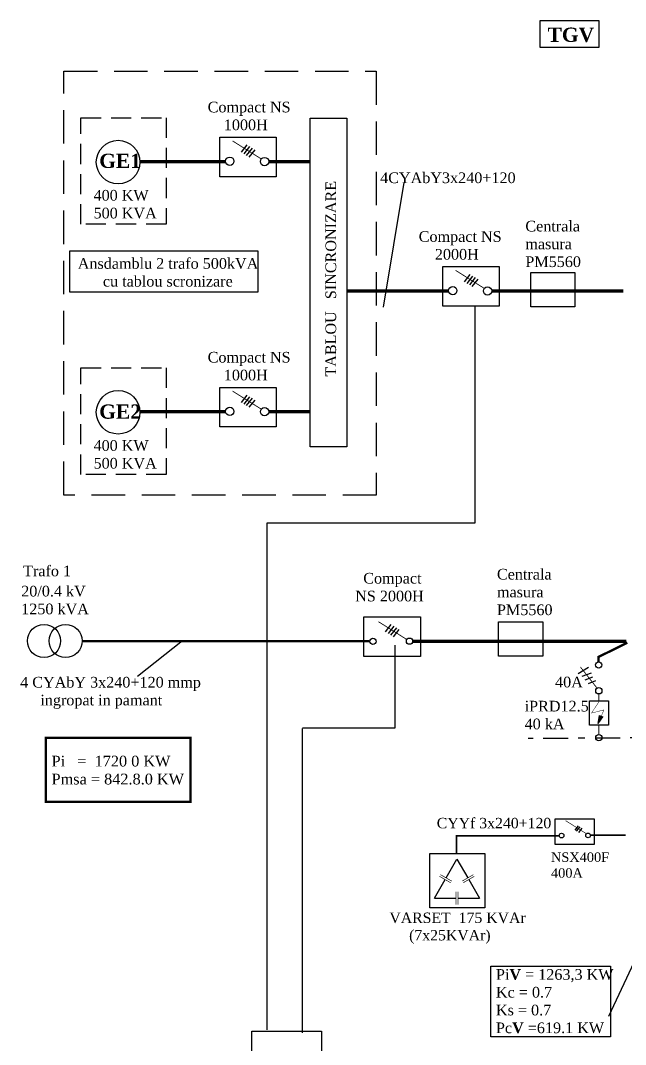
# Model space of a CAD drawing. Extents: x -12085 to 47, y -14993 to 123352.
# Drawn here: x -11977.89 to -11965.14, y -14936.96 to -14915.38 of the extents above; entities that cross this region are included whole.
import ezdxf

# ---------------------------------------------------------------- set-up
doc = ezdxf.new("R2010")
doc.units = 0
doc.header["$MEASUREMENT"] = 0
doc.linetypes.add('DASHED', pattern=[0.211667, 0.141111, -0.070556])
doc.linetypes.add('DOUBLE_DASHED', pattern=[1.093611, 0.529167, -0.211667, 0.141111, -0.211667])
doc.layers.add('Circuite', color=7, linetype='CONTINUOUS', lineweight=25)
doc.layers.add('ELECTRICAL', color=7, linetype='CONTINUOUS')
doc.layers.add('Texte', color=7, linetype='CONTINUOUS')

msp = doc.modelspace()

# ---------------------------------------------------------------- hatches: boundary and pattern name
at = {"layer": 'Circuite', "linetype": 'Continuous'}
h = msp.add_hatch(color=256, dxfattribs=at)
h.paths.add_polyline_path([(-11965.652, -14930.044), (-11965.685, -14930.03), (-11965.713, -14930.19)])
h.paths.add_polyline_path([(-11965.616, -14930.058), (-11965.652, -14930.044), (-11965.713, -14930.19), (-11965.715, -14930.198)])

# ---------------------------------------------------------------- linework, layer by layer
at = {"layer": 'Circuite', "linetype": 'Continuous', "ltscale": 5}
for p, q in [((-11969.81, -14918.793), (-11970.244, -14921.421)), ((-11968.308, -14925.967), (-11968.308, -14921.397)), ((-11972.688, -14936.657), (-11972.688, -14925.967)), ((-11972.688, -14925.967), (-11968.308, -14925.967)), ((-11974.471, -14928.456), (-11975.421, -14929.208)), ((-11969.992, -14930.285), (-11969.992, -14928.542)), ((-11971.947, -14930.285), (-11969.992, -14930.285)), ((-11971.947, -14936.714), (-11971.947, -14930.301))]:
    msp.add_line(p, q, dxfattribs=at)
at = {"layer": 'Circuite', "linetype": 'Continuous'}
for p, q in [((-11965.715, -14930.199), (-11965.685, -14930.03)), ((-11965.715, -14930.199), (-11965.616, -14930.058)), ((-11965.685, -14930.03), (-11965.616, -14930.058)), ((-11968.919, -14933.451), (-11968.691, -14933.056)), ((-11968.691, -14933.056), (-11968.463, -14933.451)), ((-11969.167, -14933.881), (-11968.94, -14933.486)), ((-11968.443, -14933.486), (-11968.215, -14933.881)), ((-11969.167, -14933.881), (-11968.712, -14933.881)), ((-11968.671, -14933.881), (-11968.215, -14933.881))]:
    msp.add_line(p, q, dxfattribs=at)
at = {"layer": 'Circuite', "linetype": 'DOUBLE_DASHED'}
for p, q in [((-11966.202, -14932.448), (-11966.127, -14932.355)), ((-11966.17, -14932.467), (-11966.095, -14932.374)), ((-11966.125, -14932.497), (-11966.051, -14932.404))]:
    msp.add_line(p, q, dxfattribs=at)
at = {"layer": 'Circuite', "color": 1, "linetype": 'Continuous', "ltscale": 5}
for points in [[(-11966.941, -14915.377), (-11965.704, -14915.377), (-11965.704, -14915.947), (-11966.941, -14915.947)], [(-11976.844, -14920.232), (-11972.888, -14920.232), (-11972.888, -14921.104), (-11976.844, -14921.104)]]:
    msp.add_lwpolyline(points, close=True, dxfattribs=at)
at = {"layer": 'Circuite', "linetype": 'DASHED', "ltscale": 5}
msp.add_lwpolyline([(-11976.972, -14916.447), (-11970.392, -14916.447), (-11970.392, -14925.381), (-11976.972, -14925.381)], close=True, dxfattribs=at)
at = {"layer": 'Circuite', "linetype": 'Continuous', "ltscale": 5}
for points in [[(-11971.78, -14924.364), (-11971.78, -14917.436), (-11971.013, -14917.436), (-11971.013, -14924.364)], [(-11967.138, -14920.692), (-11966.208, -14920.692), (-11966.208, -14921.412), (-11967.138, -14921.412)], [(-11967.814, -14928.055), (-11966.884, -14928.055), (-11966.884, -14928.775), (-11967.814, -14928.775)], [(-11973.011, -14936.685), (-11971.542, -14936.685), (-11971.542, -14938.577), (-11973.011, -14938.577)]]:
    msp.add_lwpolyline(points, close=True, dxfattribs=at)
at = {"layer": 'Circuite', "linetype": 'Continuous', "ltscale": 5, "const_width": 0.05, "flags": 128}
for points in [[(-11970.531, -14928.46), (-11976.6, -14928.46)], [(-11965.706, -14928.894), (-11965.706, -14928.792), (-11965.101, -14928.493)]]:
    msp.add_lwpolyline(points, dxfattribs=at)
at = {"layer": 'Circuite', "linetype": 'Continuous', "flags": 128}
for points, const_width in [([(-11965.702, -14929.573), (-11965.702, -14929.714)], 0.018), ([(-11965.698, -14929.736), (-11965.855, -14929.976), (-11965.596, -14929.911), (-11965.716, -14930.198), (-11965.716, -14930.198)], 0.009), ([(-11965.702, -14930.233), (-11965.702, -14930.432)], 0.018), ([(-11965.949, -14932.529), (-11966.401, -14932.245)], 0.0136), ([(-11966.538, -14932.562), (-11968.702, -14932.562), (-11968.702, -14932.948)], 0.034), ([(-11966.552, -14932.563), (-11966.538, -14932.562)], 0.034), ([(-11965.136, -14932.552), (-11965.878, -14932.552)], 0.034), ([(-11968.94, -14933.486), (-11969.058, -14933.418), (-11968.822, -14933.554)], 0.0136), ([(-11968.919, -14933.451), (-11969.037, -14933.383), (-11968.802, -14933.519)], 0.0136), ([(-11968.991, -14933.457), (-11968.889, -14933.516)], 0.00681), ([(-11968.971, -14933.421), (-11968.868, -14933.48)], 0.00681), ([(-11968.463, -14933.451), (-11968.345, -14933.383), (-11968.581, -14933.519)], 0.0136), ([(-11968.442, -14933.486), (-11968.324, -14933.418), (-11968.56, -14933.554)], 0.0136), ([(-11968.412, -14933.421), (-11968.514, -14933.48)], 0.00681), ([(-11968.391, -14933.457), (-11968.493, -14933.516)], 0.00681), ([(-11968.712, -14933.881), (-11968.712, -14933.745), (-11968.712, -14934.017)], 0.0136), ([(-11968.671, -14933.881), (-11968.671, -14933.745), (-11968.671, -14934.017)], 0.0136), ([(-11968.712, -14933.822), (-11968.712, -14933.94)], 0.00681), ([(-11968.671, -14933.822), (-11968.671, -14933.94)], 0.00681)]:
    msp.add_lwpolyline(points, dxfattribs=dict(at, const_width=const_width))
at = {"layer": 'Circuite', "linetype": 'Continuous'}
for points in [[(-11965.901, -14929.716), (-11965.499, -14929.716), (-11965.499, -14930.235), (-11965.901, -14930.235)], [(-11966.627, -14932.743), (-11965.792, -14932.743), (-11965.792, -14932.211), (-11966.627, -14932.211)], [(-11969.263, -14932.939), (-11968.104, -14932.939), (-11968.104, -14934.079), (-11969.263, -14934.079)]]:
    msp.add_lwpolyline(points, close=True, dxfattribs=at)
at = {"layer": 'Circuite', "linetype": 'Continuous', "ltscale": 5}
for centre in [(-11977.39, -14928.457), (-11976.935, -14928.457)]:
    msp.add_circle(centre, 0.349, dxfattribs=at)
at = {"layer": 'Circuite', "linetype": 'Continuous'}
for centre, radius in [((-11965.705, -14928.963), 0.0662), ((-11965.702, -14929.507), 0.0662), ((-11965.702, -14930.495), 0.0662), ((-11966.488, -14932.558), 0.05), ((-11965.929, -14932.556), 0.05)]:
    msp.add_circle(centre, radius, dxfattribs=at)
at = {"layer": 'ELECTRICAL', "linetype": 'DOUBLE_DASHED'}
for p, q in [((-11973.231, -14918.154), (-11973.108, -14918)), ((-11973.174, -14918.189), (-11973.051, -14918.035)), ((-11973.121, -14918.221), (-11972.998, -14918.067)), ((-11973.066, -14918.257), (-11972.943, -14918.103)), ((-11968.533, -14920.883), (-11968.41, -14920.729)), ((-11968.476, -14920.918), (-11968.353, -14920.764)), ((-11968.423, -14920.95), (-11968.3, -14920.796)), ((-11968.368, -14920.986), (-11968.245, -14920.832)), ((-11973.231, -14923.428), (-11973.108, -14923.274)), ((-11973.174, -14923.463), (-11973.051, -14923.309)), ((-11973.121, -14923.495), (-11972.998, -14923.341)), ((-11973.066, -14923.531), (-11972.943, -14923.377)), ((-11970.198, -14928.267), (-11970.074, -14928.113)), ((-11970.136, -14928.3), (-11970.012, -14928.147)), ((-11970.083, -14928.332), (-11969.96, -14928.179)), ((-11970.028, -14928.368), (-11969.905, -14928.214)), ((-11964.16, -14930.495), (-11967.194, -14930.516))]:
    msp.add_line(p, q, dxfattribs=at)
at = {"layer": 'ELECTRICAL', "linetype": 'Continuous'}
for p, q in [((-11973.563, -14918.353), (-11973.563, -14918.353)), ((-11968.865, -14921.082), (-11968.865, -14921.082)), ((-11973.563, -14923.626), (-11973.563, -14923.626)), ((-11970.525, -14928.464), (-11970.525, -14928.464)), ((-11966.137, -14929.14), (-11965.919, -14929.011)), ((-11966.054, -14929.202), (-11965.857, -14929.126)), ((-11965.99, -14929.273), (-11965.829, -14929.213)), ((-11965.923, -14929.35), (-11965.762, -14929.29))]:
    msp.add_line(p, q, dxfattribs=at)
at = {"layer": 'ELECTRICAL', "color": 1, "linetype": 'Continuous'}
msp.add_line((-11965.493, -14936.364), (-11964.847, -14934.99), dxfattribs=at)
at = {"layer": 'ELECTRICAL', "linetype": 'DASHED', "ltscale": 3}
for points in [[(-11976.611, -14917.426), (-11974.815, -14917.426), (-11974.815, -14919.673), (-11976.611, -14919.673)], [(-11976.611, -14922.7), (-11974.815, -14922.7), (-11974.815, -14924.946), (-11976.611, -14924.946)]]:
    msp.add_lwpolyline(points, close=True, dxfattribs=at)
at = {"layer": 'ELECTRICAL', "linetype": 'Continuous'}
for points in [[(-11973.689, -14917.838), (-11972.499, -14917.838), (-11972.499, -14918.673), (-11973.689, -14918.673)], [(-11968.991, -14920.566), (-11967.801, -14920.566), (-11967.801, -14921.401), (-11968.991, -14921.401)], [(-11973.689, -14923.111), (-11972.499, -14923.111), (-11972.499, -14923.946), (-11973.689, -14923.946)], [(-11970.651, -14927.949), (-11969.461, -14927.949), (-11969.461, -14928.784), (-11970.651, -14928.784)]]:
    msp.add_lwpolyline(points, close=True, dxfattribs=at)
at = {"layer": 'ELECTRICAL', "linetype": 'Continuous', "flags": 128}
for points, const_width in [([(-11972.82, -14918.291), (-11973.418, -14917.915)], 0.018), ([(-11975.378, -14918.352), (-11973.563, -14918.352)], 0.07), ([(-11972.656, -14918.352), (-11971.804, -14918.352)], 0.07), ([(-11968.122, -14921.02), (-11968.72, -14920.644)], 0.018), ([(-11971.007, -14921.081), (-11968.865, -14921.081)], 0.07), ([(-11967.958, -14921.081), (-11965.184, -14921.081)], 0.07), ([(-11972.82, -14923.565), (-11973.418, -14923.189)], 0.018), ([(-11975.378, -14923.626), (-11973.563, -14923.626)], 0.07), ([(-11972.656, -14923.626), (-11971.776, -14923.626)], 0.07), ([(-11969.747, -14928.426), (-11970.345, -14928.05)], 0.018), ([(-11969.63, -14928.463), (-11965.12, -14928.463)], 0.07), ([(-11965.74, -14929.451), (-11966.09, -14929.005)], 0.018)]:
    msp.add_lwpolyline(points, dxfattribs=dict(at, const_width=const_width))
at = {"layer": 'ELECTRICAL', "color": 1, "linetype": 'Continuous', "const_width": 0.05}
msp.add_lwpolyline([(-11977.354, -14930.498), (-11974.306, -14930.498), (-11974.306, -14931.85), (-11977.354, -14931.85)], close=True, dxfattribs=at)
at = {"layer": 'ELECTRICAL', "linetype": 'Continuous', "flags": 128}
msp.add_lwpolyline([(-11977.354, -14930.498), (-11974.306, -14930.498), (-11974.306, -14931.85), (-11977.354, -14931.85), (-11977.354, -14930.498)], dxfattribs=at)
at = {"layer": 'ELECTRICAL', "color": 1, "linetype": 'Continuous'}
msp.add_lwpolyline([(-11967.979, -14935.311), (-11965.453, -14935.311), (-11965.453, -14936.799), (-11967.979, -14936.799)], close=True, dxfattribs=at)
at = {"layer": 'ELECTRICAL', "linetype": 'Continuous'}
for centre, radius in [((-11975.828, -14918.363), 0.46), ((-11973.477, -14918.343), 0.0874), ((-11972.744, -14918.35), 0.0874), ((-11968.779, -14921.072), 0.0874), ((-11968.046, -14921.079), 0.0874), ((-11975.828, -14923.636), 0.46), ((-11973.477, -14923.617), 0.0874), ((-11972.744, -14923.624), 0.0874), ((-11970.46, -14928.464), 0.0662), ((-11969.691, -14928.461), 0.0662)]:
    msp.add_circle(centre, radius, dxfattribs=at)
at = {"layer": 'Texte', "linetype": 'Continuous'}
for p, q in [((-11967.137, -14921.409), (-11966.206, -14921.409)), ((-11967.814, -14928.772), (-11966.883, -14928.772))]:
    msp.add_line(p, q, dxfattribs=at)

# ---------------------------------------------------------------- texts
at = {"layer": 'Circuite', "linetype": 'Continuous', "attachment_point": 1}
for s, insert, char_height, width in [('{\\fTimes New Roman|b0|i0|c0|p18;40A}', (-11966.624, -14929.21), 0.22501, 0.72545), ('{\\fTimes New Roman|b0|i0|c0|p18;iPRD12.5\\P40 kA}', (-11967.265, -14929.718), 0.22501, 2.00758), ('{\\fTimes New Roman|b0|i0|c0|p18;NSX400F\\P400A}', (-11966.71, -14932.914), 0.2, 1.74668), ('{\\fTimes New Roman|b0|i0|c0|p18;VARSET  175 KVAr\\P     (7x25KVAr)}', (-11970.114, -14934.182), 0.22, 2.83991)]:
    msp.add_mtext(s, dxfattribs=dict(at, insert=insert, char_height=char_height, width=width))
at = {"layer": 'Circuite', "linetype": 'DOUBLE_DASHED', "insert": (-11969.116, -14932.186), "char_height": 0.22, "width": 3.78875, "attachment_point": 1}
msp.add_mtext('{\\fTimes New Roman|b0|i0|c0|p18;CYYf 3x240+120}', dxfattribs=at)
at = {"layer": 'ELECTRICAL', "linetype": 'Continuous', "attachment_point": 1}
for s, insert, char_height, width in [('{\\fTimes New Roman|b1|i0|c0|p18;\\C1;TGV}', (-11966.783, -14915.527), 0.3, 6.40415), ('{\\fTimes New Roman|b1|i0|c0|p18;GE1}', (-11976.227, -14918.185), 0.3, 0.78845), ('{\\fTimes New Roman|b0|i0|c0|p18;400 KW\\P500 KVA}', (-11976.346, -14918.949), 0.22501, 1.39912), ('{\\fTimes New Roman|b1|i0|c0|p18;GE2}', (-11976.227, -14923.471), 0.3, 0.78845), ('{\\fTimes New Roman|b0|i0|c0|p18;400 KW\\P500 KVA}', (-11976.346, -14924.223), 0.22501, 1.39912), ('{\\fTimes New Roman|b0|i0|c0|p18;Trafo 1}', (-11977.83, -14926.868), 0.22501, 9.53969), ('{\\fTimes New Roman|b0|i0|c0|p18;Pi   =  1720 0 KW\\PPmsa = 842.8.0 KW}', (-11977.231, -14930.876), 0.22681, 2.89763), ('{\\fTimes New Roman|b0|i0|c0|p18;\\C1;Pi\\fTimes New Roman|b1|i0|c0|p18;V\\fTimes New Roman|b0|i0|c0|p18; = 1263,3 KW\\PKc = 0.7\\PKs = 0.7\\PPc\\fTimes New Roman|b1|i0|c0|p18;V\\fTimes New Roman|b0|i0|c0|p18; =619.1 KW}', (-11967.869, -14935.374), 0.225015, 3.27837)]:
    msp.add_mtext(s, dxfattribs=dict(at, insert=insert, char_height=char_height, width=width))
at = {"layer": 'ELECTRICAL', "linetype": 'DOUBLE_DASHED', "char_height": 0.22501, "attachment_point": 1}
for s, insert, width in [('{\\fTimes New Roman|b0|i0|c0|p18;4CYAbY3x240+120 }', (-11970.309, -14918.58), 3.85426), ('\\pi0.070882;{\\fTimes New Roman|b0|i0|c0|p18;Ansdamblu 2 trafo 500kVA \\P\\pi0.59992;cu tablou scronizare}', (-11976.75, -14920.386), 3.85426), ('{\\fTimes New Roman|b0|i0|c0|p18;4 CYAbY 3x240+120 mmp\\P     ingropat in pamant}', (-11977.892, -14929.214), 5.01036)]:
    msp.add_mtext(s, dxfattribs=dict(at, insert=insert, width=width))
at = {"layer": 'ELECTRICAL', "linetype": 'Continuous', "insert": (-11971.461, -14922.884), "char_height": 0.22501, "width": 5.52609, "attachment_point": 1, "rotation": 90}
msp.add_mtext('{\\fTimes New Roman|b0|i0|c0|p18;TABLOU   SINCRONIZARE}', dxfattribs=at)
at = {"layer": 'Texte', "linetype": 'Continuous', "char_height": 0.22501, "attachment_point": 1}
for s, insert, width in [('{\\fTimes New Roman|b0|i0|c0|p18;Compact NS \\P    1000H}', (-11973.942, -14917.089), 2.4893), ('{\\fTimes New Roman|b0|i0|c0|p18;Centrala \\Pmasura\\PPM5560}', (-11967.25, -14919.599), 2.4893), ('{\\fTimes New Roman|b0|i0|c0|p18;Compact NS \\P    2000H}', (-11969.496, -14919.818), 2.4893), ('{\\fTimes New Roman|b0|i0|c0|p18;Compact NS \\P    1000H}', (-11973.942, -14922.363), 2.4893), ('{\\fTimes New Roman|b0|i0|c0|p18;  Compact \\PNS 2000H}', (-11970.834, -14927.022), 1.89523), ('{\\fTimes New Roman|b0|i0|c0|p18;Centrala \\Pmasura\\PPM5560}', (-11967.848, -14926.937), 2.4893), ('{\\fTimes New Roman|b0|i0|c0|p18;20/0.4 kV\\P1250 kVA}', (-11977.87, -14927.294), 1.89523)]:
    msp.add_mtext(s, dxfattribs=dict(at, insert=insert, width=width))

doc.saveas('drawing.dxf')
